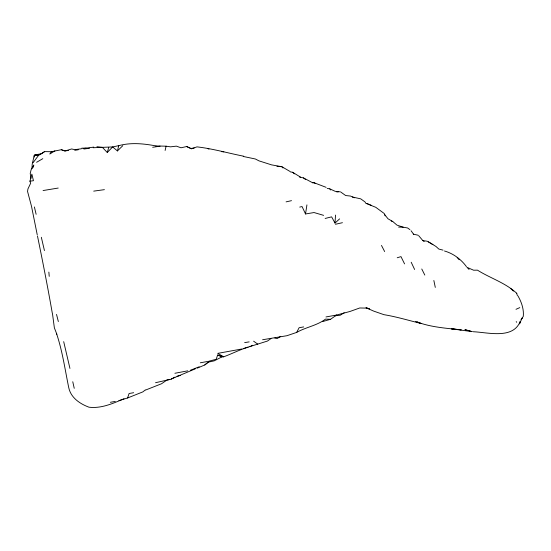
<?xml version="1.0" encoding="UTF-8"?>
<svg xmlns="http://www.w3.org/2000/svg" width="551" height="551" viewBox="0 0 551 551"><rect width="100%" height="100%" fill="white"/><g stroke="black" fill="none" stroke-linecap="round" stroke-linejoin="round"><path stroke-width="0.83" d="M31.972 168.723L32.206 164.157L34.238 155.43L34.858 154.893L41.435 153.757L44.61 151.608L51.381 151.725L61.347 149.7L65.307 150.919L71.561 148.97L74.86 149.645L81.479 148.763M339.609 218.871L335.015 223.079L335.518 215.069M323.616 215.351L314.049 212.548L305.523 213.967L306.928 204.882M165.114 150.457L166.085 146.187L170.528 146.848L176.341 146.139L180.997 147.785L186.665 146.538L191.466 148.77L196.976 146.869C212.81 148.68 228.183 153.171 243.7 156.202M93.174 147.737L112.659 146.917L117.418 150.94L118.74 145.664C130.924 142.323 143.756 143.618 155.954 145.932M520.172 321.495C513.022 339.602 487.649 332.301 473.192 331.736M29.919 181.183L31.868 174.116L33.446 180.714L29.919 181.183L30.656 183.214L27.929 188.952L27.55 191.452L31.517 206.35L37.227 234.733M520.316 321.329L519.531 323.905L522.114 318.051L521.088 319.642L523.278 316.391C524.015 309.201 521.494 301.976 517.899 295.832M33.143 167.394L33.811 165.024L31.104 169.804L30.229 173.475L30.994 178.407M96.928 146.704L102.355 147.324L107.266 152.496L108.74 147.42M118.892 400.625L127.577 397.987L129.092 393.51L133.666 392.711M248.095 347.151C239.664 349.727 231.964 353.749 223.692 356.807L217.666 355.037L216.171 359.286L208.857 361.208M262.6 339.747L286.954 335.704L296.665 332.411L299.11 327.728L303.697 326.922M51.381 151.725L49.776 154.039L54.88 150.864M33.088 162.71L38.412 155.561M107.266 152.496L112.659 146.917L118.74 145.664M117.418 150.94L122.818 145.684M197.224 368.158L204.758 364.962L208.581 361.656M145.257 389.977L142.84 391.885L127.577 397.987M204.758 364.962L208.588 362.09L214.208 360.857L221.819 356.924L223.692 356.807L217.741 353.37L241.655 349.024M322.824 321.515L330.586 319.291L336.503 315.055L349.968 311.473L359.741 307.975L366.298 308.105L369.418 308.863L366.277 307.733M270.954 338.617L267.435 341.062L243.205 348.666M44.61 151.608L38.536 155.437L34.858 154.893M280.721 336.33L277.208 338.534L274.784 338.087M344.196 312.768L340.243 315.227L335.16 315.771L336.503 315.055L325.999 316.949M250.037 346.696L252.406 345.277M36.6 162.297L42.799 158.674M174.881 377.153L170.886 379.336L166.987 380.004L161.546 383.751L145.643 390.025M171.209 379.012L195.295 368.839M296.665 332.411C305.908 327.136 316.915 325.641 325.517 319.125L330.586 319.291M124.009 398.745C113.031 403.449 101.384 408.69 89.014 407.21C79.916 403.849 70.803 397.739 68.73 387.594C65.011 369.59 62.49 351.283 56.615 333.823M515.991 309.311L519.786 307.623M190.37 370.258L199.186 366.794M397.216 257.765L400.97 256.621L404.572 263.901M169.185 379.611L155.554 382.718M325.145 218.451L331.619 216.86L335.015 223.079M299.723 207.093L302.072 206.556L305.523 213.967M177.043 376.237L180.349 375.486M335.456 224.264L342.44 222.7M286.093 201.866L291.513 200.66M187.733 370.837L174.901 373.275M37.365 154.838L34.238 155.43L34.265 157.021M38.928 154.535L40.485 154.239M200.316 362.792L207.569 361.477M110.358 402.292L115.29 401.417M43.074 190.55L58.22 188.049M244.658 342.612L249.162 341.882M74.764 150.32L78.29 149.769M152.675 147.282L160.1 146.167M83.043 148.55L93.787 147.103M93.711 191.128L104.401 189.661M83.904 149.025L89.593 148.247M64.267 151.015L68.441 150.471M190.846 148.446L194.234 148.033M221.557 151.649L223.823 151.842M336.813 191.989L338.452 191.851M312.431 182.808L314.104 182.753L326.123 187.34M81.775 148.164L86.183 148.116M243.225 156.456L255.361 158.991L259.011 160.871L271.588 164.873L281.926 166.739L289.902 171.389M156.029 145.967L166.085 146.187M398.566 227.081L403.18 227.184L407.623 227.983L409.896 229.609M276.933 166.264L281.926 166.739L282.952 167.972M340.05 191.817L335.166 191.307L329.739 188.848L327.204 188.408M472.062 331.606L465.078 329.712L472.062 331.606L451.324 328.816L461.215 329.849C445.938 328.189 429.973 327.198 415.612 321.426M418.684 235.683L422.803 240.553L427.163 241.228L432.872 244.623M290.315 171.878L292.705 172.291L300.57 177.174M299.489 177.036L303.463 177.904L312.327 182.601L314.104 182.753L315.434 183.566M413.284 234.161L418.078 235.208M352.358 196.989L360.726 198.849L364.941 201.873L365.83 203.305L375.768 207.307L384.274 213.554L385.149 215.84M443.032 250.14L438.816 249.052L436.034 246.517L428.444 241.799M391.224 221.047L392.76 221.516L396.995 225.145L403.18 227.184M444.478 250.994C453.28 253.474 461.084 259.301 466.463 266.67M366.029 307.733L373.723 311.122L383.937 314.676C396.555 316.742 408.656 320.441 421.054 323.485L417.238 321.901M207.472 148.474L208.981 149.101M366.863 203.415L371.34 205.358M354.389 197.795L350.47 196.046L345.663 195.543L340.676 191.975M61.347 149.7L63.537 150.692M217.666 355.037L221.819 356.924M186.665 146.538L191.466 148.77M253.605 341.172L257.765 344.168M422.803 240.553L424.18 241.593M303.463 177.904L305.412 179.419M392.76 221.516L388.007 218.788L384.612 214.525M516.852 293.469L516.597 293.173C505.315 282.725 490.245 278.207 477.476 270.162L473.591 270.21L466.938 267.297L469.08 269.446M510.667 288.49L513.456 291.093M292.705 172.291L294.358 173.875M457.158 257.407L459.162 259.762M329.739 188.848L330.731 190.012M516.211 321.612L516.714 322.273M411.06 230.731L413.705 234.389M58.344 321.55L56.526 314.407M381.471 245.422L384.646 251.559M421.77 268.991L424.807 275.073M411.191 262.242L414.621 269.487M56.856 334.271L54.363 327.824L52.49 313.712M516.597 293.173L517.355 295.467M41.332 237.288L44.445 250.588M37.461 235.911C42.723 261.594 47.779 287.305 52.304 313.202M34.389 206.949L36.132 214.298M63.696 341.648L69.943 368.426M72.766 381.74L74.233 388.324M433.851 280.48L435.297 287.408M48.867 272.104L49.218 276.368"/></g></svg>
